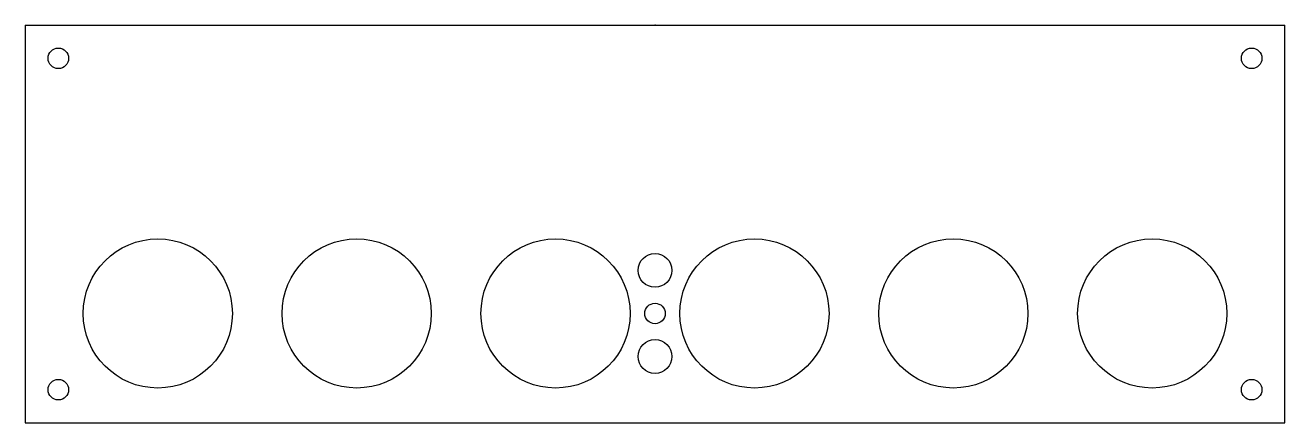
# Model space of a CAD drawing. Header units: millimetres. Extents: x -20 to 170, y -16 to 44.
import ezdxf

# ---------------------------------------------------------------- set-up
doc = ezdxf.new("R2010")
doc.units = ezdxf.units.MM
doc.header["$PDSIZE"] = -1

msp = doc.modelspace()

# ---------------------------------------------------------------- linework, layer by layer
at = {"color": 7, "linetype": 'Continuous'}
for p, q in [((-20, 43.5), (170, 43.5)), ((-20, 43.5), (-20, -16.5)), ((170, -16.5), (170, 43.5)), ((-20, -16.5), (170, -16.5))]:
    msp.add_line(p, q, dxfattribs=at)
for centre, radius in [((-15, 38.5), 1.55), ((165, 38.5), 1.55), ((0, 0), 11.25), ((30, 0), 11.25), ((60, 0), 11.25), ((90, 0), 11.25), ((120, 0), 11.25), ((150, 0), 11.25), ((75, 6.5), 2.55), ((75, 0), 1.55), ((75, -6.5), 2.55), ((-15, -11.5), 1.55), ((165, -11.5), 1.55)]:
    msp.add_circle(centre, radius, dxfattribs=at)
msp.add_point((75, 43.5), dxfattribs=at)

doc.saveas('drawing.dxf')
